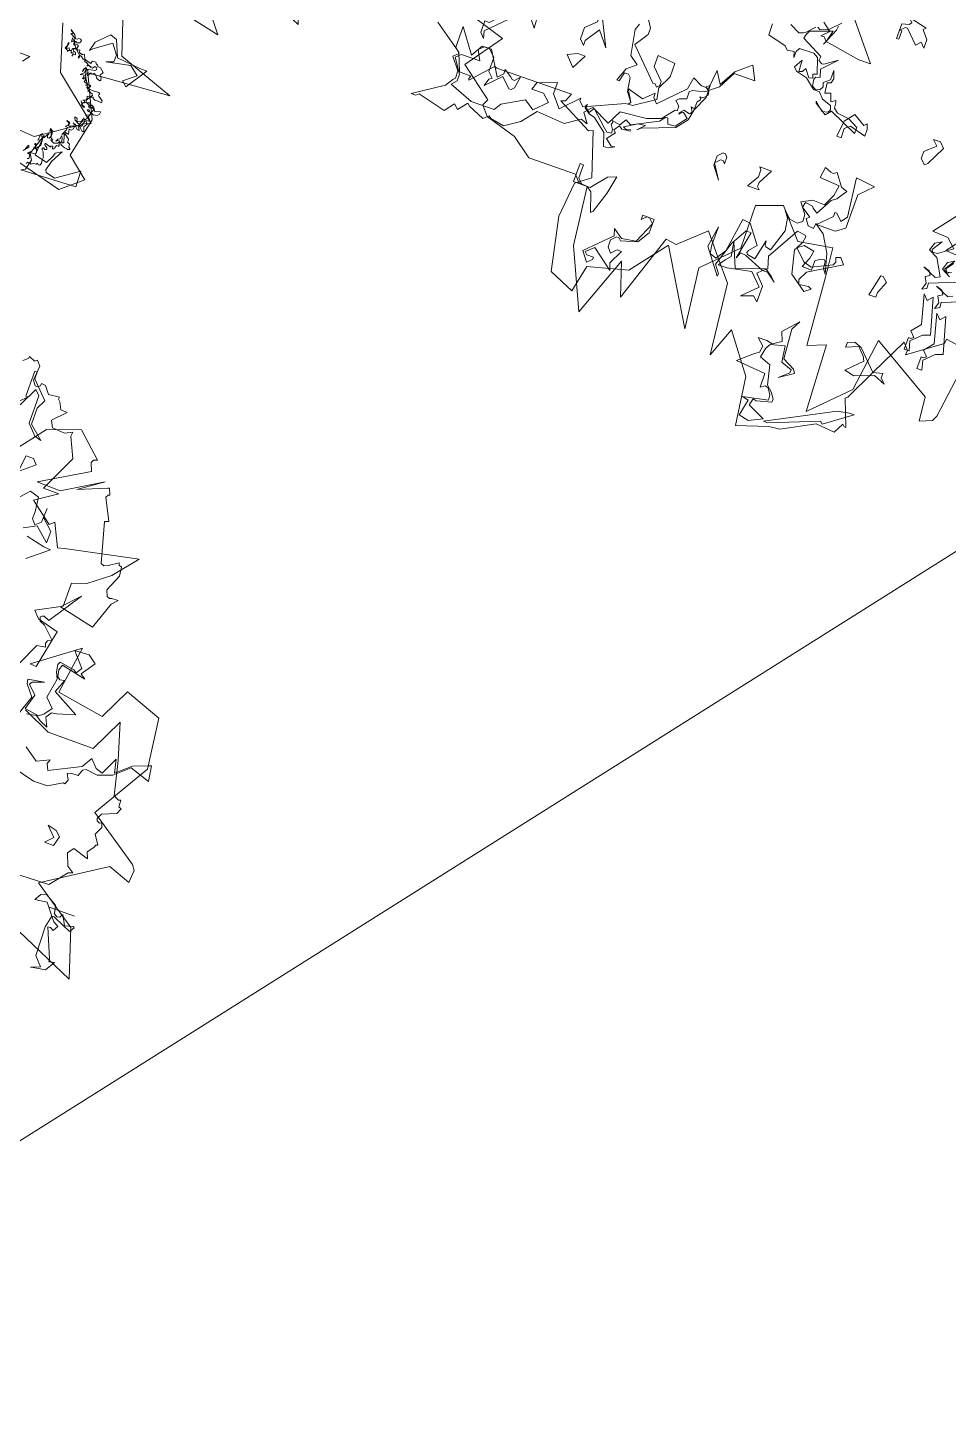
# Model space of a CAD drawing. Header units: metres. Extents: x -71 to 881, y -503 to 661.
# Drawn here: x 323.15 to 330.74, y 195.45 to 206.89 of the extents above; entities that cross this region are included whole.
import ezdxf

# ---------------------------------------------------------------- set-up
doc = ezdxf.new("R2010")
doc.units = ezdxf.units.M
doc.layers.add('04. Pisos', color=8, linetype='Continuous', lineweight=5)
doc.layers.add('ARBRE', color=100, linetype='Continuous', lineweight=13, true_color=0x00ff3f)

# ---------------------------------------------------------------- blocks, each defined once
blk = doc.blocks.new('WMF2', base_point=(0, 0.01))
at = {"color": 251, "lineweight": 0, "true_color": 0x636466}
for points in [[(217.5, -73.62), (205.76, -70.03), (212.07, -61.12), (204.08, -54.99), (204.77, -53.52), (202.84, -51.25), (195.1, -48.95), (190.12, -45.33), (178.29, -45.44), (176.89, -43.78), (174.7, -43.59), (173.01, -29.2), (166.39, -14.78), (160.89, -29.58), (158.19, -21.39), (152.68, -38.14), (149.95, -37.75), (143.85, -43.43), (139.57, -38.33), (135.29, -33.25), (133.39, -15.7), (130.63, -23.1), (123.64, -13.73), (121.99, -1.9), (114.39, -4.34), (111.72, -4.67), (103.98, -8.76), (99.27, -8.35), (97.95, -10.89), (97.46, -10.41), (97.02, -10.37), (99.54, -16.88), (99.06, -17.38), (95.41, -24.9), (90.83, -34.32), (89.42, -32.65), (89.51, -31.56), (81.64, -37.29), (81.55, -38.39), (70.38, -36.78)], [(62.22, -27.79), (49.27, -24.43), (44.16, -28.75), (49.49, -33.04), (47.38, -42.86), (52.22, -53.02), (31.88, -54.47), (45.91, -59.56), (49.4, -70.11)], [(24.01, -87.6), (8.81, -80.93), (12.69, -92.64), (23.58, -100.08), (8.83, -109.56), (3.27, -107.44), (3.01, -110.61), (3.9, -111.79), (16.57, -120.44), (8.22, -134.47), (9.81, -146.85), (18.98, -150.2), (22.71, -142.59), (34.39, -144.58), (32.65, -156.43), (43.16, -148.65), (41.63, -148.52), (39.67, -158.01), (44.92, -159.4), (46.44, -161.06), (40.43, -164.26), (40.42, -170.12), (36.91, -171.27), (31.95, -175.08), (27.13, -180.99), (44.83, -177.37), (46.41, -176.96), (49.12, -182.48), (50.2, -181.46), (55.69, -185.68), (50.55, -189.17), (54.41, -189.22), (50.23, -198.2), (52.48, -203.12), (52.39, -204.21), (54.12, -203.26), (57.28, -203.53), (58.15, -205.15), (55.25, -208.11), (56.89, -208.24), (57.74, -209.97), (58.25, -210.45), (58.2, -211), (60.88, -210.67), (62.28, -212.43), (63.37, -212.54), (63.42, -211.98), (64, -211.48), (64.56, -211.53), (65.45, -212.71), (65.14, -216.33), (66.13, -217.51), (66.73, -217.02), (68.24, -217.69), (68.28, -217.15), (69.45, -216.26)], [(100.3, -13.3), (97.37, -13.9), (96.16, -13.9), (102.61, -9.16), (103.21, -9.75), (114.9, -5.14), (116, -5.14), (100.3, -13.3), (100.3, -13.3)], [(122.03, -4.59), (121.2, -8.62), (122.72, -8.94), (116.58, -10.22), (116.74, -11.56), (117.68, -13), (118.53, -13.17), (119.53, -12.5), (119.62, -15.95), (127.05, -16.59), (123.52, -19.64), (122.5, -20.31), (122.25, -21.93), (124.05, -23.52), (121.84, -23.52), (120.32, -23.2), (118.31, -24.55), (119.17, -26.74), (115.88, -30.39), (117.14, -28.09), (116.53, -20.76), (113.49, -19.25), (112.89, -18.34), (116.25, -16.14), (114.07, -18.14), (114, -18.92), (116.7, -19.9), (117.23, -23.8), (120.73, -22.94), (121.42, -21.76), (121.9, -19.39), (119.14, -18.3), (118.02, -13.51), (116.67, -12.35), (115.65, -10.82), (115.72, -10.05), (119.34, -9.11), (120.19, -9.29), (120.53, -7.61), (116.29, -5.59), (119.5, -4.04), (122.03, -4.59), (122.03, -4.59)], [(221.59, -68.47), (214.46, -63.39), (212.7, -59.01), (209.83, -58.98), (210.04, -58.28), (209.88, -57.88), (205.22, -63.07), (204.55, -62.86), (196.2, -62.98), (185.71, -63.11), (186.56, -61.11), (187.58, -60.7), (178.92, -56.25), (177.9, -56.66), (174.32, -45.95), (177.81, -43.34), (178.67, -34.61), (175.87, -21.54), (169.72, -18.91), (168.26, -25.61), (158.55, -28.14), (151.66, -37.02), (141.23, -19.49), (142.97, -34.33), (135.13, -42.17), (135.3, -53.01), (129.01, -55.27), (122.91, -48.29), (114.53, -49.68), (113.77, -42.55), (112.45, -25.61), (108.09, -27.35), (107.21, -10.78), (98.49, -19.49), (96.74, -32.59), (81.64, -23.67), (81.04, -17.76), (78.09, -18.94), (77.45, -20.28), (75.41, -35.48), (59.11, -34.32), (48.77, -41.31), (47.36, -41.88), (58.37, -50.92), (61.87, -62.25)], [(33.51, -73.76), (26.05, -72.12), (37.25, -86.3)], [(30.97, -100.19), (21.09, -100.49), (17.67, -104.7), (16.66, -105.12), (18.28, -106.23), (19.48, -109.18), (18.41, -110.67), (14.49, -109.41), (15.1, -110.95), (13.93, -112.47), (13.73, -113.15), (13.23, -113.37), (14.72, -115.61), (13.76, -117.64), (14.16, -118.66), (14.68, -118.45), (15.39, -118.76), (15.6, -119.27), (14.94, -120.61), (11.56, -121.96), (10.97, -123.39), (11.67, -123.68), (11.74, -125.32), (12.27, -125.11), (13.58, -125.77), (15.6, -134.05), (18.21, -142.77), (22.11, -134.68), (33.61, -134.71), (40.51, -137.9)], [(48.13, -142.44), (43.19, -153.31), (41.06, -153.59), (41.43, -154.51), (41.13, -155.22), (40.11, -155.63), (43.05, -158.46), (44.35, -159.02), (44.76, -160.04), (44.45, -160.3), (43.92, -160.51), (42.49, -159.91), (37.1, -168.03), (40.97, -163.9), (32.15, -161.95), (29.82, -168.64), (28.52, -170), (30.14, -169.93), (30.65, -169.72), (31.37, -170.03), (31.94, -171.46), (30.17, -175.61), (30.45, -177.74), (31.15, -178.04), (31.35, -178.56), (33.6, -177.07), (34.61, -176.66), (35.32, -176.96), (38.04, -186.65), (37.02, -187.05), (39.7, -192.27), (39.35, -192.88), (38.94, -193.04), (39.56, -194.57), (39.97, -194.4), (46.81, -191.62), (41.05, -195.63), (50.47, -189.97), (56.38, -190.15), (44.99, -196.88), (45.76, -198.84), (45.47, -199.54), (44.55, -199.92), (50.64, -205.39), (58.51, -202.62), (66.66, -192.17)], [(95.41, -24.9), (93.1, -25.5), (93.1, -24.4), (91.88, -23.19), (94.81, -24.4), (99.43, -22.59), (101.87, -23.19), (98.33, -26.72), (98.94, -27.82), (100.65, -29.64), (103.57, -28.43), (103.57, -29.64), (101.87, -30.26), (100.05, -29.64), (95.41, -24.9), (95.41, -24.9)], [(57.77, -28.84), (58.63, -30.3), (56.93, -35.37), (57.37, -30.33), (54.22, -29.5), (53.25, -31.47), (53.04, -32.3), (51.55, -33.16), (53.17, -30.11), (53.78, -27.79), (53.47, -27.25), (51.12, -26.63), (45.81, -30.31), (45.66, -26.44), (59.37, -25.77), (58.42, -26.33), (57.77, -28.84), (57.77, -28.84)], [(169.87, -28.84), (169.25, -28.23), (167.56, -28.23), (167.56, -27.6), (168.66, -26.5), (170.48, -28.84), (164.64, -34.67), (165.12, -36.39), (162.8, -34.67), (159.28, -35.28), (156.97, -40.52), (158.19, -41.62), (158.8, -41.62), (159.88, -40.52), (159.88, -41.62), (156.97, -41.62), (156.97, -38.21), (158.8, -35.28), (162.8, -34.07), (163.41, -34.67), (164.03, -34.67), (165.12, -33.45), (165.12, -31.75), (164.03, -30.53), (162.8, -31.75), (161.71, -31.75), (163.41, -28.23), (162.8, -26.5), (168.04, -30.53), (169.87, -28.84), (169.87, -28.84)], [(57.77, -59.77), (57.34, -59.74), (56.99, -59.99), (56.55, -59.99), (56.22, -59.81), (56.35, -59.33), (56.48, -59.08), (57.01, -58.91), (57.45, -59.12), (57.71, -59.07), (57.42, -58.35), (56.8, -58.47), (56.47, -58.28), (56.73, -57.56), (56.31, -57.33), (55.87, -57.53), (55.75, -56.92), (54.93, -56.6), (54.8, -56.85), (54.47, -56.9), (54, -55.88), (52.71, -55.43), (52.29, -55.4), (52.19, -55.8), (52.04, -56.06), (51.25, -56.07), (50.96, -55.61), (50.83, -55.62), (50.67, -55.53), (50.58, -55.28), (49.76, -55.18), (48.77, -54.33), (49.22, -53.47), (49.17, -53.21), (48.84, -53.17), (48.7, -52.42), (48.83, -52.17), (49.57, -52.45), (49.82, -52.58), (49.78, -52.67), (50.67, -53.46), (51.2, -53.08), (51.37, -53.18), (51.41, -53.31), (52.03, -52.33), (52.28, -52.54), (52.29, -52.9), (52.25, -52.99), (52.13, -53.02), (52.29, -53.33), (52.38, -53.6), (52.8, -53.6), (52.54, -52.26), (51.6, -50.66), (51.34, -50.52), (51.27, -50.28), (50.74, -50.44), (50.57, -50.33), (50.48, -50.06), (50.84, -49.82), (50.98, -49.78), (50.89, -49.52), (49.55, -49.37), (48.16, -49.5), (47.78, -49.18), (48, -48.98), (47.85, -48.67), (46.68, -47.94), (46.65, -47.37), (47.56, -47.53), (48.39, -47.43), (48.9, -47.71), (48.98, -47.97), (49.76, -47.72), (50.3, -46.68), (50.19, -46.3), (49.75, -46.27), (49.22, -46.45), (49.02, -45.79), (48.86, -45.72), (48.68, -46.06), (48.07, -45.73), (47.44, -44.86), (46.32, -45.35), (46.14, -45.25), (46.23, -44.64), (46.6, -44.17), (47.56, -44.03), (48.1, -44.22), (48.58, -43.15), (48.01, -42.73), (47.85, -42.43), (48.07, -42.2), (48.76, -42.13), (48.17, -41.4), (48.71, -40.58), (48.32, -39.48), (48.7, -39.37), (49.37, -39.95), (49.47, -40.2), (49.63, -40.29), (49.94, -40.13), (49.49, -39.35), (50.01, -39.4), (50.51, -39.88), (50.54, -40.02), (50.86, -39.85), (50.83, -39.28), (51.31, -38.78), (51.84, -38.83), (51.55, -37.7), (51.59, -37.62), (52.39, -37.81), (52.44, -37.5), (51.18, -36.52), (51.08, -36.13), (51.12, -35.83), (50.51, -35.51), (50.45, -34.8), (50.07, -34.49), (50.03, -34.34), (50.2, -34.23), (50.61, -34.11), (50.82, -34.33), (51.37, -34.3), (52.2, -34.62), (52.47, -34.77), (52.63, -35.28), (52.87, -35.21), (52.86, -34.42), (52.76, -34.37), (52.7, -34.11), (53.34, -34.14), (53.62, -33.41), (53.77, -33.15), (53.9, -33.1), (53.97, -33.15), (54.13, -33.69), (54.66, -33.51), (54.57, -33.25), (56.09, -33.72), (56.03, -33.37), (55.31, -32.87), (55.2, -32.49), (55.39, -32.36), (55.77, -32.24), (55.88, -32.62), (56.15, -32.56), (56.36, -32.12), (55.85, -31.63), (55.46, -30.55), (55.3, -30.46), (55.43, -29.76), (55.24, -28.88), (55.5, -28.39), (55.87, -28.34), (56.16, -28.62), (56.42, -28.33), (56.99, -28.28), (57.65, -27.88), (57.72, -28.12), (58.03, -28.17), (58.25, -27.98), (58.41, -28.05), (58.73, -27.66)], [(60.1, -30.71), (59.75, -31.73), (59.62, -31.98), (59.42, -31.56), (60.41, -30.31)], [(58.88, -28.85), (58.48, -28.96), (58.53, -29.53), (58.63, -29.93), (59.11, -30.07), (59.2, -30.34), (58.98, -30.11), (58.66, -30.69), (58.5, -30.4), (57.42, -30.59), (57.23, -30.94), (57.5, -31.63), (57.97, -31.77), (58.34, -31.96), (58.03, -32.11), (58.06, -32.48), (58.09, -32.59), (58.37, -32.72), (58.26, -32.91), (58, -32.77), (57.77, -31.77), (57.68, -31.73), (57.33, -32.4), (57.28, -32.27), (56.9, -32.97), (56.98, -34.3), (57.97, -33.85), (57.74, -35.15), (57.85, -35.31), (57.61, -35.42), (57.47, -35.67), (57.52, -35.37), (57.39, -34.96), (57.14, -34.83), (56.74, -34.96), (56.01, -36.34), (56.16, -35.64), (56.04, -35.25), (55.87, -35.15), (55.61, -35.22), (55.28, -35.83), (55.72, -37.28), (56, -36.77), (56.07, -37.45), (55.3, -37.06), (55.27, -35.48), (54.61, -35.03), (54.96, -35), (55.02, -34.9), (54.16, -34.45), (53.24, -34.74), (53.05, -35.07), (52.92, -35.12), (53.11, -35.44), (53.43, -35.41), (53.84, -35.06), (53.53, -35.66), (53.04, -35.95), (52.98, -36.7), (52.93, -36.78), (52.55, -36.04), (52.54, -35.47), (52.19, -35.28), (51.91, -35.35), (52.44, -37.08), (52.39, -37.16), (52.45, -37.28), (52.71, -37.43), (52.87, -37.29), (53.01, -37.03), (52.38, -38.45), (52.36, -39.1), (52.67, -39.15), (52.85, -39.25), (52.39, -39.66), (52.26, -39.92), (52.49, -40.27), (53.02, -40.55), (52.98, -40.64), (52.41, -40.45), (52.16, -40.32), (52.31, -39.62), (51.9, -39.53), (51.76, -39.57), (51.81, -39.69), (51.02, -39.94), (51.02, -40.16), (51.11, -40.42), (51.46, -40.59), (50.47, -40.19), (49.85, -40.29), (49.72, -40.33), (49.57, -40.61), (49.49, -40.55), (49.46, -40.43), (49.28, -40.54), (49.15, -40.81), (49.22, -41.05), (48.9, -41.88), (48.95, -42.01), (49.46, -41.85), (49.82, -40.94), (49.95, -40.7), (51.24, -41.37), (51.43, -41.67), (51.53, -42.07), (50.86, -41.92), (50.77, -41.24), (50.48, -41.18), (49.74, -41.56), (49.46, -42.27), (49.5, -42.42), (49.41, -42.59), (49.24, -42.27), (48.89, -42.32), (48.63, -42.83), (49.09, -43.19), (49.12, -43.32), (49.21, -43.37), (48.38, -43.7), (48.25, -43.95), (48.36, -44.36), (48.89, -44.41), (49.31, -44.64), (48.96, -44.87), (48.46, -44.41), (48.27, -44.32), (47.88, -45.08), (47.97, -45.33), (48.55, -45.65), (48.68, -45.4), (48.96, -45.31), (49.3, -45.49), (49.06, -45.7), (50.1, -46.26), (50.9, -45.79), (50.93, -45.72), (50.82, -45.31), (50.42, -45.22), (50.17, -45.09), (50.28, -44.9), (51.03, -45.31), (51.03, -45.54), (51.44, -46.19), (51.18, -45.85), (51.02, -45.76), (50.63, -46.1), (50.58, -46.17), (50.67, -46.44), (50.83, -46.52), (51.09, -46.45), (50.35, -46.83), (50.42, -47.09), (50.26, -47.21), (50.42, -47.72), (49.49, -48.01), (49.31, -48.35), (49.49, -48.67), (50.03, -48.84), (50.3, -48.99), (50.77, -48.92), (50.44, -48.95), (51.22, -49.71), (51.11, -49.74), (51.31, -50.19), (51.71, -50.04), (51.65, -50.13), (51.4, -50.23), (51.47, -50.48), (52.03, -50.67), (52.29, -50.82), (52.12, -51.17), (52.29, -51.69), (52.54, -51.59), (52.57, -51.17), (52.63, -51.43), (52.9, -51.36), (52.76, -51.82), (52.87, -52.23), (53.49, -52.1), (53.75, -52.03), (53.04, -52.74), (52.85, -53.52), (52.92, -53.78), (53.01, -53.82), (53.28, -53.74), (53.5, -52.87), (53.5, -53.31), (53.09, -54.09), (52.87, -53.87), (52.85, -53.74), (50.74, -54.16), (50.47, -54.45), (50.6, -54.86), (51.14, -55.04), (51.55, -54.48), (51.91, -54.45), (52.09, -54.54), (52.03, -54.61), (52.09, -54.76), (52.39, -54.6), (52.42, -54.73), (52.51, -54.77), (52.77, -54.69), (52.92, -54.44), (52.77, -54.92), (53.44, -55.27), (53.59, -55.23), (53.84, -55.36), (53.75, -55.52), (53.79, -55.66), (54.35, -55.63), (54.31, -55.72), (54.95, -56.16), (55.21, -56.29), (55.34, -56.28), (55.36, -55.82), (55.49, -55.58), (55.61, -55.96), (55.42, -56.31), (56.6, -57.37), (57.04, -57.37), (57.3, -57.31), (57.27, -56.95), (57.18, -56.7), (56.58, -56.58), (56.42, -56.07), (56.77, -56.03), (57.04, -55.74), (57.17, -55.49), (57.04, -55.96), (57.15, -56.34), (57.42, -56.28), (57.5, -56.1), (57.66, -56.41), (57.75, -56.66), (58.41, -56.45), (58.45, -56.16), (58.7, -56.5), (59.31, -56.82), (58.99, -57.43), (58.98, -58.29), (58.79, -58.19), (59.04, -56.9), (58.99, -56.77), (58.39, -57.11), (58.15, -56.74), (57.97, -56.66), (57.71, -56.74), (57.66, -57.05), (57.53, -57.31), (56.88, -57.52), (57.28, -58.16), (57.46, -58.26), (57.59, -58.22), (57.82, -59.01), (58.22, -58.91), (58.37, -58.64), (58.47, -59.68), (57.96, -59.2), (57.81, -59.24), (57.85, -59.58), (57.93, -59.84), (59.21, -60.53), (58.92, -60.47), (58.77, -60.73), (58.88, -60.98), (59.17, -61.05), (59.42, -61.39), (58.22, -60.54), (57.77, -59.77), (57.77, -59.77)], [(85.82, -32.33), (85.2, -32.33), (84.59, -32.83), (85.82, -34.04), (83.99, -36.36), (85.82, -43.43), (84.59, -42.2), (83.5, -43.43), (81.06, -34.64), (82.88, -34.04), (85.2, -31.73), (84.59, -29.42), (85.82, -29.42), (85.82, -32.33), (85.82, -32.33)], [(90.23, -35.66), (89.63, -35.66), (89.02, -36.14), (90.23, -37.37), (88.4, -39.67), (90.23, -46.74), (89.02, -45.52), (87.92, -46.74), (85.48, -37.97), (87.31, -37.37), (89.63, -35.05), (89.02, -32.72), (90.23, -32.72), (90.23, -35.66), (90.23, -35.66)], [(127.86, -39.54), (126.03, -38.33), (124.94, -37.24), (127.24, -38.94), (128.46, -38.94), (129.55, -37.85), (127.24, -35.41), (127.24, -31.39), (128.46, -32.48), (131.38, -31.39), (127.86, -34.91), (130.76, -37.85), (136.62, -36.62), (138.93, -36.62), (137.71, -38.33), (136.62, -39.54), (137.23, -43.08), (134.79, -37.24), (127.86, -39.54), (127.86, -39.54)], [(69.59, -52), (66.59, -52), (67.83, -50.32)], [(120.42, -66.45), (119.65, -67.04), (117.45, -64.06), (115.93, -63.49), (117.61, -61.04), (118.69, -60.22), (120.94, -56.22), (122.15, -57.02), (122.44, -57.42), (124.35, -57.69), (124.6, -56.41), (122.13, -54.73), (122.91, -54.15), (121.8, -52.67), (120.44, -52.47), (120.32, -53.77), (117.85, -52.09), (115.45, -48.04), (114.13, -43.19), (114.93, -44.29), (115.11, -45.98), (115.4, -46.38), (116.35, -46.16), (117.52, -45.28), (117.5, -42.97), (119.86, -43.05), (118.8, -45.54), (118.53, -47.44), (121.17, -47.9), (122.64, -46.8), (121.69, -48.6), (121.49, -49.97), (121.78, -50.35), (123.77, -50.57), (128.28, -42.59), (127.38, -39.75), (128.46, -38.94), (133.52, -40.99), (134.82, -41.11), (135.39, -39.6), (134.06, -46.44), (135.36, -46.55), (137.61, -42.55), (139.52, -36.52), (138.12, -34.62), (138.22, -33.95), (142.72, -39.97), (141.89, -45.21), (141.95, -40.55), (141.61, -38.48), (139.96, -37.89), (138.27, -40.36), (137.04, -48.82), (135.07, -48.6), (131.68, -44.07), (133.27, -42.27), (133.42, -41.67), (133.14, -41.28), (131.16, -40.93), (130.09, -45.87), (129.9, -44.79), (129.67, -44.48), (128.38, -44.23), (126.63, -49.66), (127.08, -52.73), (128.25, -54.29), (126.47, -52.71), (124.5, -52.36), (123.39, -53.17), (123.49, -54.92), (125.42, -57.49), (122.86, -58.8), (119.88, -58.72), (118.5, -61.58), (118.12, -64.16), (123.08, -64.47), (122.69, -67.2), (121.11, -66.56), (120.42, -66.45), (120.42, -66.45)], [(122.64, -46.8), (119.8, -44.2), (117.78, -43.62), (113.05, -45.94), (112.69, -46.71), (113.05, -47.75), (111.9, -48.16), (110.76, -46.76), (118.41, -42.1), (119.56, -39.88), (119.15, -38.74), (116.82, -39.05), (116.04, -38.68), (117.45, -37.54), (121.56, -40.46), (122.95, -46.17), (122.64, -46.8), (122.64, -46.8)], [(174.7, -43.59), (178.13, -43.59), (178.13, -48.16), (177.26, -48.16), (177.26, -44.83), (176.02, -43.59), (173.91, -43.59), (170.9, -47.37), (168.8, -48.16), (169.68, -43.59), (171.36, -38.49), (171.81, -38.05), (173.47, -42.7), (174.7, -43.59), (174.7, -43.59)], [(99.65, -46.23), (100.87, -43.31), (100.87, -42.08), (102.57, -42.08), (101.47, -47.33), (100.87, -47.33), (99.65, -46.23), (99.65, -46.23)], [(78.94, -48.87), (85.72, -46.19), (85.64, -44.92), (86.71, -44.35), (86.21, -45.98), (87.01, -47.47), (85.95, -48.04), (86.55, -49.02), (88.1, -49.47), (84.71, -48.03), (83.64, -48.6)], [(85.9, -52.66), (88.14, -53.77), (87.55, -55.72), (85.96, -56.58), (87.61, -54.06), (87.34, -53.53), (86.07, -53.59)], [(85.1, -58.01), (88.93, -58.28), (83.26, -65.56)], [(86.04, -56.01), (87.37, -54.28), (86.87, -53.24), (85.82, -53.82)], [(83.35, -52.19), (90.12, -49.5), (90.07, -48.23), (91.12, -47.66), (90.64, -49.3), (91.42, -50.77), (90.37, -51.37), (90.96, -52.33), (92.52, -52.8), (89.13, -51.34), (88.07, -51.91), (90.31, -55.97), (92.58, -57.08), (91.99, -59.05), (90.39, -59.91), (92.05, -57.37), (91.75, -56.85), (90.49, -56.9), (87.19, -59.31), (89.51, -61.33), (93.35, -61.59), (87.7, -68.89)], [(220.57, -50.22), (221.79, -50.2), (214.78, -54.92), (213.59, -56.76), (213.1, -57.26), (213.13, -59.1), (215.47, -61.97), (214.27, -63.08), (215.5, -64.29), (215.56, -69.52), (211.34, -63.72), (209.67, -66.67), (207.37, -66.7), (203.77, -60.91), (202.56, -62.13), (202.58, -63.23), (200.85, -62.15), (200.24, -61.55), (199.64, -61.56), (198.56, -62.79), (199.01, -59.87), (199.61, -59.26), (200.21, -59.24), (202.55, -61.52), (206.05, -57.94), (205.47, -59.78), (204.85, -60.28), (206.1, -61.48), (206.14, -65.01), (207.85, -66.7), (209.07, -66.69), (210.27, -65.56), (209.03, -63.15), (213.66, -63.1), (214.86, -61.99), (212.51, -58.47), (212.49, -56.77), (213.57, -55.55), (207.7, -53.3), (201.85, -53.37), (200.78, -55.09), (195.57, -58.07), (193.11, -56.39), (190.24, -59.36), (192.08, -61.04), (195, -61.01), (194.41, -62.83), (189.81, -64.59), (189.77, -61.68), (187.3, -58.79), (183.33, -62.96), (183.33, -62.37), (182.1, -61.15), (172.77, -65.4), (172.29, -65.4), (171.68, -66.02), (173.43, -68.94), (169.39, -67.77), (166.98, -70.11), (166.96, -69.01), (165.85, -67.81), (160.08, -73.71), (159.5, -76.65), (157.18, -75.46), (155.35, -75.48), (154.92, -80.22), (153.06, -77.33), (150.8, -81.38), (147.91, -83.85), (147.29, -84.34), (145.55, -80.94), (150.8, -80.88), (153.05, -76.72), (155.95, -74.38), (158.86, -73.73), (159.47, -73.11), (159.44, -71.4), (161.14, -70.78), (161.73, -70.16), (160.64, -69.08), (160.62, -67.87), (161.11, -67.86), (163.5, -64.91), (166.9, -63.65), (173.36, -63.08), (175.14, -59.53), (179.8, -61.8), (181.48, -60.07), (179.75, -57.65), (181.46, -58.23), (184.95, -55.88), (192.02, -56.41), (194.9, -52.85), (198.42, -50.48), (201.82, -51.06), (202.43, -51.55), (203.66, -50.42), (207.69, -52.09), (208.3, -52.68), (210.1, -50.35), (211.21, -51.44), (213, -49.09), (219.97, -50.84), (220.57, -50.22), (220.57, -50.22)], [(40.86, -56.38), (43.16, -58.19), (49.01, -56.98), (47.19, -57.59), (47.19, -59.3), (49.01, -61.74), (53.04, -58.82), (53.65, -58.19), (53.04, -60.53), (50.1, -63.43), (48.41, -62.83), (46.7, -58.82), (40.86, -58.19), (39.03, -58.19), (42.55, -52.98), (43.78, -54.06), (40.86, -56.38), (40.86, -56.38)], [(113.17, -63.62), (113.17, -55.18), (115.36, -53.65), (120.07, -53.65), (116.91, -56.82), (116.91, -57.81), (116.37, -57.81), (114.82, -56.28), (113.72, -57.81), (114.82, -67.35), (110.12, -66.81), (113.17, -63.62), (113.17, -63.62)], [(147.98, -61.05), (146.87, -62.15), (146.26, -62.15), (145.66, -61.53), (145.66, -59.83), (146.26, -60.44), (146.87, -60.44), (147.98, -59.23), (145.66, -55.68), (147.98, -58.61), (147.98, -61.05), (147.98, -61.05)], [(156.89, -69.51), (157.43, -66.75), (159.56, -64.03), (167.3, -61.05), (168.14, -60.32), (166.54, -62.02), (168.32, -61.8), (171.36, -59.94), (170.42, -59.42), (170.47, -59.72), (169.59, -59.84), (169.56, -59.52), (171.59, -59.29), (172.31, -59.83), (173.34, -58.5), (172.64, -57.96), (174.22, -55.94), (172.57, -54.64), (171.71, -54.74), (173.12, -54.01), (174.29, -53.87), (175.3, -57.08), (178.61, -59.71), (180.18, -60.09), (181.49, -61.11), (181.56, -61.74), (181.3, -62.07), (181.53, -61.43), (180.22, -60.39), (179.42, -61.68), (175.68, -58.22), (174.72, -57.4), (173.53, -57.53), (173.65, -58.47), (174.34, -59.58), (174.13, -59.93), (174.18, -60.23), (174.45, -60.45), (172.34, -60.13), (171.33, -61.75), (169.98, -60.98), (163.78, -64.16), (162.73, -65.48), (162.11, -65.55), (161.63, -64.1), (159.84, -64.31), (157.76, -66.95), (159.09, -68.05), (159.4, -68.02), (159.94, -67.33), (159.98, -67.64), (159.15, -68.6), (157.6, -68.22), (157.12, -68.85), (157.81, -69.96), (157.22, -69.78), (156.92, -69.81), (156.81, -71.58), (156.27, -72.27), (156.3, -72.59), (156.65, -72.85), (155.79, -72.95), (154.94, -73.93), (155.05, -74.81), (156.1, -75.62), (155.22, -76.3), (155.18, -73.27), (156.89, -69.51), (156.89, -69.51)], [(136.37, -58.45), (136.37, -57.37), (135.76, -56.76), (138.68, -56.76), (136.98, -59.69), (136.98, -61.39), (137.47, -62), (134.54, -62), (136.37, -58.45), (136.37, -58.45)], [(171.68, -66.02), (173.31, -68.24), (173.88, -71.59), (174.47, -72.18), (175.5, -72.18), (176.09, -69.97), (176.66, -69.97), (175.5, -73.22), (173.31, -74.97), (175.5, -76.59), (176.66, -82.74), (176.09, -84.36)], [(174.47, -86.09), (173.31, -84.36), (173.31, -82.74), (175.5, -79.36), (168.32, -72.18), (167.74, -72.18), (167.15, -71.59), (166.58, -72.18), (166.58, -73.22), (169.36, -76), (169.36, -78.78), (164.96, -78.33), (164.96, -74.97), (166.58, -71.59), (166.11, -68.82), (171.09, -65.45), (172.15, -65.45), (171.68, -66.02), (171.68, -66.02)], [(187.57, -69.19), (189.89, -71.62), (187.57, -72.72), (185.74, -72.72), (187.57, -69.19), (187.57, -69.19)], [(211.1, -72.56), (210.01, -72.56), (208.8, -73.77), (211.73, -76.09), (212.35, -76.09), (210.51, -77.8), (211.1, -78.4), (210.01, -80.71), (210.51, -76.09), (208.8, -74.88), (205.88, -79.01), (204.66, -77.8), (203.56, -77.8), (200.04, -82.55), (199.42, -74.88), (201.73, -77.8), (202.34, -78.4), (210.51, -70.25), (210.01, -68.43), (211.1, -69.64), (211.1, -72.56), (211.1, -72.56)], [(97.72, -81.01), (100.04, -76.4), (100.64, -75.79), (101.87, -77), (101.87, -78.71), (99.41, -81.01), (100.64, -82.24), (98.93, -82.24), (97.72, -81.01), (97.72, -81.01)], [(122.21, -79.14), (120.38, -81.45), (117.46, -79.74), (116.86, -80.36), (116.37, -79.14), (116.37, -77.44), (120.38, -78.53), (121.59, -77.44), (121.59, -75.13), (122.69, -75.13), (122.21, -79.14), (122.21, -79.14)], [(184.65, -79.77), (186.95, -76.25), (186.95, -75.04), (188.18, -76.25), (188.18, -79.17), (185.74, -81.48), (185.74, -84.42), (181.72, -76.25), (184.65, -79.77), (184.65, -79.77)], [(146.26, -95.22), (146.17, -92.39), (141.64, -91.28), (140.84, -90.46), (139.13, -90.72), (138.69, -89.34), (138.63, -90.88), (138.17, -91.79), (134.57, -91.91), (133.35, -91.28), (132.09, -87.5), (133.07, -87.18), (132.73, -86.26), (133.71, -85.95), (135.09, -87.89), (135.6, -86.91), (136.47, -86.63), (136.66, -89.45), (137.77, -87.31), (136.97, -86.47), (134.21, -85.79), (131.7, -83.77), (130.11, -83.69), (128.85, -82.3), (126.54, -81.5), (126.24, -80.52), (126.57, -79.87), (128, -79.47), (130.14, -81.38), (129.97, -80.9), (127.04, -78.97), (125.91, -80.36), (118.92, -77.16), (118.88, -78.69), (121.4, -80.01), (124.34, -80.36), (125.43, -81.26), (125.58, -82.58), (125.74, -83.07), (126.83, -82.4), (127.49, -84.3), (128.86, -83.86), (129.13, -86.37), (128.24, -86.66), (128, -87.76), (128.66, -89.67), (128.66, -87.28), (130.11, -86.07), (129.76, -85.15), (130.27, -84.17), (131.22, -83.92), (132.14, -84.39), (132.47, -86.12), (132.16, -86.71), (131.17, -87.01), (131.77, -88.88), (128.43, -92.34), (131.45, -90.3), (131.93, -90.21), (132.84, -90.68), (132.69, -91.75), (138.01, -94.49), (137.8, -95.54), (137.29, -96.51), (132.41, -98.35), (132.02, -98.48), (132.65, -95.66), (133.11, -94.75), (131.35, -98.96), (131.2, -100.04)], [(130.7, -101), (133.23, -98.36), (135.1, -97.76), (135.74, -98.1)], [(136.24, -97.94), (137.95, -96.02), (138.58, -95.62), (139.55, -95.29), (142.04, -96.56)], [(18.5, -90.74), (17.84, -93.61), (20.02, -96.45), (22.98, -96.02), (22.05, -97.63), (20.72, -98), (17.93, -96.37), (17.41, -94.37), (16.65, -93.94), (15.97, -94.11), (15.49, -94.96), (14.21, -92.52), (12.21, -93.06), (11.86, -92.86), (12.6, -91.6), (16.89, -93.51), (17.23, -93.72), (17.84, -93.61), (16.91, -92.52), (15.64, -91.79), (16.37, -90.52), (17.22, -91.02), (17.83, -90.91), (14.87, -83.79), (14.78, -83.17), (13.49, -83.45), (14.87, -81.07), (17.86, -80.56), (18.47, -80.47), (16.28, -81.33), (18.28, -83.52), (18.5, -90.74), (18.5, -90.74)], [(12.72, -95.5), (19.16, -95.5), (12.72, -95.5), (12.72, -95.5)], [(132.71, -95.54), (133.58, -96.42), (134.37, -96.42), (132.71, -98.1), (134.81, -99.76)], [(128.03, -102.76), (120.98, -94.11), (123.89, -94.11), (132.71, -95.54), (132.71, -95.54)], [(111.88, -106.14), (110.25, -104.06), (110.25, -101.98), (111.34, -103.08), (112.32, -101.98), (115.5, -105.17), (116.06, -105.17), (117.15, -104.06), (116.61, -104.06), (116.61, -101.98), (117.15, -101.98), (117.15, -105.71), (115.5, -106.14), (114.95, -106.7), (116.06, -107.79), (111.34, -106.7), (111.88, -106.14), (111.88, -106.14)], [(23.77, -111.52), (26.08, -113.84), (23.77, -113.24), (22.56, -112.13), (23.16, -109.69), (25.47, -109.69), (23.77, -111.52), (23.77, -111.52)], [(37.35, -129.67), (33.92, -127.23), (30.88, -128.65), (31.23, -127.59), (30.59, -126.09), (23.17, -129.77), (21.67, -132.34), (19.86, -130.44), (18.12, -129.86), (16.15, -134.19), (15.36, -130.85), (11.87, -133.9), (8.32, -135.28), (7.59, -135.54), (7.07, -131.77), (12.02, -133.45), (15.55, -130.27), (19.06, -129.03), (22.02, -129.38), (22.79, -129), (23.33, -127.38), (25.15, -127.33), (25.92, -126.95), (25.23, -125.56), (25.63, -124.43), (26.08, -124.57), (29.34, -122.59), (32.94, -122.53), (39.22, -124.13)], [(28.56, -153.92), (30.94, -150.53), (29.67, -149.64), (35.82, -150.93), (36.23, -149.61), (35.92, -147.95), (35.22, -147.45), (34.02, -147.66), (35.31, -144.47), (28.78, -140.9), (33.22, -139.51), (34.42, -139.31), (35.29, -137.92), (34.3, -135.76), (36.32, -136.63), (37.59, -137.52), (39.98, -137.11)], [(42.46, -134.33), (40.08, -141.29), (42.26, -143.89), (42.45, -144.97), (38.49, -145.64), (41.28, -144.68), (41.66, -143.99), (39.59, -141.99), (40.67, -138.22), (37.1, -137.61), (35.99, -138.41), (34.61, -140.39), (36.71, -142.49), (35.82, -147.35), (36.59, -148.94), (36.91, -150.74), (36.53, -151.43), (32.84, -150.83), (32.14, -150.33), (31.15, -151.75), (34.23, -155.28), (30.66, -155.41), (28.56, -153.92), (28.56, -153.92)], [(52.66, -171.97), (47.81, -175.9), (49.56, -176.04), (54.15, -177.07)], [(52.76, -180.21), (55.75, -178.63)], [(60.16, -184.05), (57.09, -187.45), (54.82, -186.75), (54.35, -183.2), (54.41, -181.49), (53.37, -180.24), (52.1, -181.39), (51.95, -184.94), (52.04, -182.63), (49.22, -180.06), (49.34, -177.15), (52.76, -180.21), (52.76, -180.21)], [(59.05, -195.06), (57.96, -193.84), (61.5, -190.92), (60.89, -195.06), (59.05, -195.06), (59.05, -195.06)], [(62.92, -202.64), (62.92, -209.57), (64.13, -210.8), (66.44, -206.05)], [(67.05, -206.67), (65.23, -208.49), (65.83, -208.49), (65.83, -214.81), (65.23, -214.81), (65.23, -213.12), (61.21, -208.97), (62.31, -206.67), (62.31, -202.64), (58.89, -199.71), (60.6, -200.21), (62.92, -202.64), (62.92, -202.64)]]:
    blk.add_lwpolyline(points, dxfattribs=at)

msp = doc.modelspace()

# ---------------------------------------------------------------- linework, layer by layer
at = {"layer": '04. Pisos'}
msp.add_lwpolyline([(99.448, 151.453), (117.705, 162.876), (159.987, 95.009), (337.22, 206.606), (265.236, 322.235), (87.866, 210.763), (100.544, 190.448), (82.018, 178.809), (99.448, 151.453)], dxfattribs=at)

# ---------------------------------------------------------------- block references
at = {"layer": 'ARBRE', "color": 251, "lineweight": 5, "true_color": 0x636466, "xscale": 0.03451886634015593, "yscale": 0.03451886634015593, "zscale": 0.03451886634015593, "rotation": 160.1685466476646}
for p in [(324.717, 204.182), (332.924, 202.116), (322.829, 196.307)]:
    msp.add_blockref('WMF2', p, dxfattribs=at)

doc.saveas('drawing.dxf')
